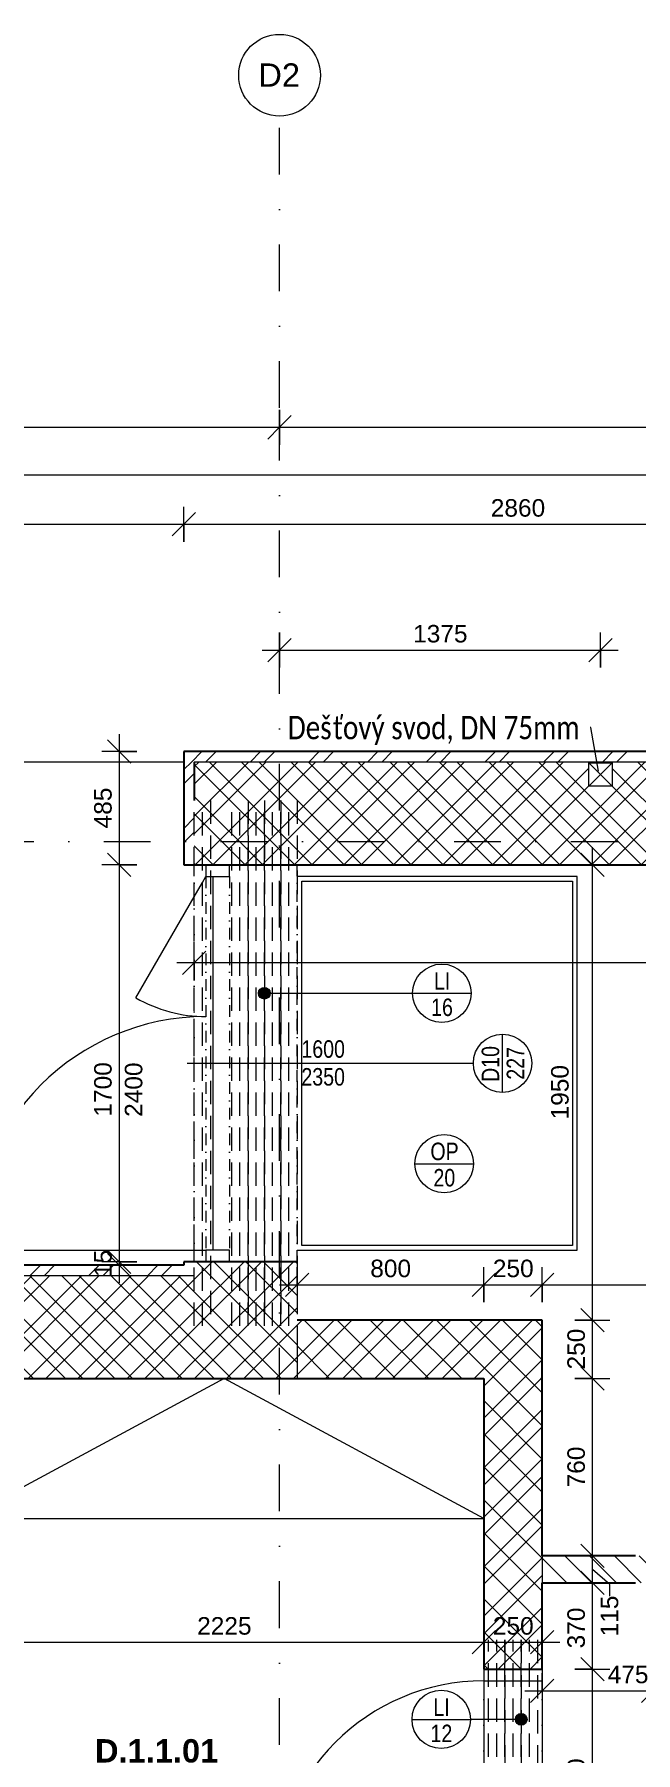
# Model space of a CAD drawing. Header units: millimetres. Extents: x -7705 to 38927, y -2985 to 72287.
# Drawn here: x -902 to 1673, y 64927 to 72287 of the extents above; entities that cross this region are included whole.
import ezdxf

# ---------------------------------------------------------------- set-up
doc = ezdxf.new("R2010")
doc.units = ezdxf.units.MM
for name, pattern in [('HA_Dash_3mm-S1mm', [150, 100, -50]), ('HA_DashDot_10mm-S3mm', [500, 200, -150, 0, -150]), ('HA_DashDot_2_2mm-S0_6mm', [110, 50, -30, 0, -30])]:
    doc.linetypes.add(name, pattern=pattern)
for name, color, linetype, lineweight in [('A-____-____-DIMS', 9, 'Continuous', 5), ('A-____-____-DIMS-50', 9, 'Continuous', 5), ('A-AREA-____-IDEN', 9, 'Continuous', 9), ('A-DOOR-____-IDEN', 9, 'Continuous', 9), ('A-DOOR-____-MCUT', 9, 'HA_DashDot_2_2mm-S0_6mm', 9), ('A-DOOR-____-OTLN', 9, 'Continuous', 9), ('A-DOOR-FRAM-MCUT', 9, 'Continuous', 9), ('A-FLOR-____-OTLN', 9, 'Continuous', 9), ('A-GENM-____-HDLN', 9, 'HA_Dash_3mm-S1mm', 9), ('A-GENM-____-IDEN', 9, 'Continuous', 9), ('A-GENM-____-OTLN', 9, 'Continuous', 9), ('A-WALL-____-MCUT', 9, 'Continuous', 25), ('A-WALL-____-PATT', 9, 'Continuous', 25), ('G-____-____-TEXT', 9, 'Continuous', 5), ('I-FURN-____-OTLN', 9, 'Continuous', 9), ('I-WALL-____-MCUT', 9, 'Continuous', 25), ('M-HVAC-DUCT-OTLN', 9, 'Continuous', 9), ('S-GRID-____-IDEN', 9, 'Continuous', 9), ('S-GRID-____-OTLN', 9, 'Continuous', 5)]:
    doc.layers.add(name, color=color, linetype=linetype, lineweight=lineweight)
doc.styles.add('Arial', font='arial.ttf', dxfattribs={"height": 100})
doc.styles.add('Arial_1', font='arial.ttf', dxfattribs={"height": 75})
doc.styles.add('Arial_2', font='arial.ttf', dxfattribs={"width": 0.8, "height": 75})
doc.styles.add('Arial_B', font='arialbd.ttf', dxfattribs={"height": 100})
doc.styles.add('Calibri_1', font='calibri.ttf', dxfattribs={"width": 0.8, "height": 100})
doc.dimstyles.new('Inner_Dimensions', dxfattribs={"dimscale": 304.8, "dimtxt": 76.519455, "dimasz": 0.328084, "dimexe": 0.246063, "dimexo": 0.0625, "dimgap": 0.032808, "dimtad": 1, "dimdec": 0, "dimzin": 0, "dimdsep": 46, "dimtxsty": 'Arial_1', "dimblk1": 'OBLIQUE', "dimblk2": 'OBLIQUE', "dimsah": 1, "dimcen": 0.09, "dimdle": 0.246063, "dimazin": 0, "dimtfac": 1, "dimtdec": 4, "dimtix": 1, "dimtmove": 0, "dimatfit": 3, "dimfxl": 0.246063, "dimfxlon": 1, "dimtvp": 1, "dimtolj": 1, "dimtzin": 0, "dimlwd": 9, "dimlwe": 9, "dimarcsym": 2})
doc.dimstyles.new('Inner_Dimensions_1', dxfattribs={"dimscale": 304.8, "dimtxt": 76.519455, "dimasz": 0.328084, "dimexe": 0.246063, "dimexo": 0.0625, "dimgap": 0.032808, "dimtad": 1, "dimdec": 0, "dimzin": 0, "dimdsep": 46, "dimtxsty": 'Arial_1', "dimblk1": 'OBLIQUE', "dimblk2": 'OBLIQUE', "dimsah": 1, "dimcen": 0.09, "dimdle": 0.246063, "dimazin": 0, "dimtfac": 1, "dimtdec": 4, "dimtix": 1, "dimtmove": 2, "dimatfit": 3, "dimfxl": 0.246063, "dimfxlon": 1, "dimtvp": 1, "dimtolj": 1, "dimtzin": 0, "dimlwd": 9, "dimlwe": 9, "dimarcsym": 2})
doc.dimstyles.new('Inner_Dimensions_2', dxfattribs={"dimscale": 304.8, "dimtxt": 76.519455, "dimasz": 0.328084, "dimexe": 0.246063, "dimexo": 0.0625, "dimgap": 0.032808, "dimtad": 1, "dimdec": 0, "dimzin": 0, "dimdsep": 46, "dimtxsty": 'Arial_1', "dimblk1": 'OBLIQUE', "dimblk2": 'OBLIQUE', "dimsah": 1, "dimcen": 0.09, "dimdle": 0.246063, "dimazin": 0, "dimtfac": 1, "dimtdec": 4, "dimtix": 1, "dimtmove": 1, "dimatfit": 3, "dimfxl": 0.246063, "dimfxlon": 1, "dimtvp": 1, "dimtolj": 1, "dimtzin": 0, "dimlwd": 9, "dimlwe": 9, "dimarcsym": 2})
pattern_1 = [(45, (0, 0), (-106.06602, 106.06602), []), (45, (75, 0), (-106.06602, 106.06602), []), (315, (0, 0), (106.06602, 106.06602), []), (315, (75, 0), (106.06602, 106.06602), [])]
pattern_2 = [(45, (0, 0), (-106.06602, 106.06602), []), (45, (75, 0), (-106.06602, 106.06602), []), (315, (0, 0), (70.71068, 70.71068), [])]
pattern_3 = [(45, (0, 0), (-125.7236, 125.7236), []), (45, (0, 190.5), (-125.7236, 125.7236), [])]

# ---------------------------------------------------------------- blocks, each defined once
blk = doc.blocks.new('HA_DR_Single_Swing_Solid - In_BJ_900x2100_Vstup-2000314-DPS_1NP-D')
at = {"layer": 'A-DOOR-____-MCUT'}
for p, q in [((-450, 125), (450, 125)), ((-450, -125), (450, -125))]:
    blk.add_line(p, q, dxfattribs=at)
at = {"layer": 'A-DOOR-____-OTLN'}
for p, q in [((-500, 125), (500, 125)), ((-500, -125), (500, -125))]:
    blk.add_line(p, q, dxfattribs=at)
at = {"layer": 'A-DOOR-____-OTLN', "lineweight": 5}
blk.add_line((450, -1025), (450, -125), dxfattribs=at)
blk.add_arc((450, -125), 900, 180, 270, dxfattribs=at)
at = {"layer": 'A-DOOR-FRAM-MCUT'}
for p, q in [((-450, -125), (-450, 125)), ((450, 125), (450, -125))]:
    blk.add_line(p, q, dxfattribs=at)
blk = doc.blocks.new('HA_DR_Double_Swing_Solid_FrameButt - In_FAS_1600x2350_1000-1915407-DPS_1NP-D')
at = {"layer": 'A-DOOR-____-MCUT'}
for p, q in [((850, 220), (-850, 220)), ((-800, -70), (800, -70)), ((850, -220), (-850, -220)), ((-800, -170), (800, -170))]:
    blk.add_line(p, q, dxfattribs=at)
at = {"layer": 'A-DOOR-____-OTLN', "lineweight": 5}
for p, q in [((-774.1, -185), (-799.9, -170)), ((-713.5, -220), (-773.9, -185)), ((-280.4, -470), (-713.3, -220)), ((800, -1170), (800, -170))]:
    blk.add_line(p, q, dxfattribs=at)
for centre, radius, start, end in [((-800, -170), 600, 330, 360), ((800, -170), 1000, 180, 270)]:
    blk.add_arc(centre, radius, start, end, dxfattribs=at)
at = {"layer": 'A-DOOR-FRAM-MCUT'}
for p, q in [((-800, -70), (-850, -70)), ((-800, -170), (-800, -70)), ((850, -70), (800, -70)), ((800, -70), (800, -170)), ((-850, -170), (-800, -170)), ((800, -170), (850, -170))]:
    blk.add_line(p, q, dxfattribs=at)
blk = doc.blocks.new('NAB_Šatní_skříň_ADNS - 600x2000xšířka-1653405-DPS_1NP-D')
at = {"layer": 'I-FURN-____-OTLN'}
for p, q in [((0, 600), (1112.5, 0)), ((2224.9, 600), (0.1, 600)), ((1112.5, 0), (2225, 600))]:
    blk.add_line(p, q, dxfattribs=at)
blk = doc.blocks.new('Cistici zona_ram - Cistici zona_ram-1709531-DPS_1NP-D')
at = {"layer": 'A-GENM-____-OTLN'}
for p, q in [((1423.2, 68679.9), (223.2, 68679.9)), ((1423.2, 67079.9), (1423.2, 68679.9)), ((243.2, 67099.9), (243.2, 68659.9)), ((243.2, 68659.9), (1403.2, 68659.9)), ((1403.2, 68659.9), (1403.2, 67099.9)), ((223.2, 67079.9), (1423.2, 67079.9)), ((1403.2, 67099.9), (243.2, 67099.9))]:
    blk.add_line(p, q, dxfattribs=at)
blk = doc.blocks.new('TB_Porotherm KP7_1250mm - TB_Porotherm KP7_1250mm-1834965-DPS_1NP-D')
at = {"layer": 'A-GENM-____-HDLN'}
for p, q in [((-625, 35), (625, 35)), ((-625, 0), (625, 0)), ((625, -35), (-625, -35))]:
    blk.add_line(p, q, dxfattribs=at)
blk = doc.blocks.new('TB_Porotherm KP7_2250mm - TB_Porotherm KP7_2250mm-1860473-DPS_1NP-D')
at = {"layer": 'A-GENM-____-HDLN'}
for p, q in [((-1125, 35), (1125, 35)), ((-1125, 0), (1125, 0)), ((1125, -35), (-1125, -35))]:
    blk.add_line(p, q, dxfattribs=at)
blk = doc.blocks.new('Grid - Radius 3_5mm-353793-DPS_1NP-D')
at = {"layer": 'S-GRID-____-IDEN'}
blk.add_circle((0, 0), 3.5, dxfattribs=at)
blk = doc.blocks.new('DIMBLOCK70-DPS_1NP-D')
at = {"layer": 'A-____-____-DIMS-50', "lineweight": 9}
for p, q in [((-216.8, 68235.1), (-216.8, 68385.1)), ((3948.2, 68235.1), (3948.2, 68385.1)), ((3948.2, 68310.1), (-291.8, 68310.1)), ((-216.8, 68310.1), (-266.8, 68260.1)), ((-216.8, 68310.1), (-166.8, 68360.1)), ((-216.8, 68310.1), (-216.8, 68235.1)), ((3948.2, 68310.1), (3898.2, 68260.1)), ((3948.2, 68310.1), (3998.2, 68360.1)), ((3948.2, 68310.1), (3948.2, 68235.1))]:
    blk.add_line(p, q, dxfattribs=at)
at = {"layer": 'A-____-____-DIMS-50', "color": 0, "lineweight": 9, "insert": (1750.3, 68417.4), "char_height": 75, "width": 276.883, "attachment_point": 1, "line_spacing_factor": 0.941778, "style": 'Arial_1'}
blk.add_mtext('4165', dxfattribs=at)
blk = doc.blocks.new('_Oblique')
at = {"color": 0, "linetype": 'ByBlock', "lineweight": -2}
blk.add_line((-0.5, -0.5), (0.5, 0.5), dxfattribs=at)
blk = doc.blocks.new('DIMBLOCK109-DPS_1NP-D')
at = {"layer": 'A-____-____-DIMS-50', "lineweight": 9}
for p, q in [((-5786.8, 70113.8), (-5786.8, 70263.8)), ((-5786.8, 70188.8), (-5736.8, 70238.8)), ((-261.8, 70113.8), (-261.8, 70263.8)), ((-261.8, 70188.8), (-211.8, 70238.8)), ((-5861.8, 70188.8), (-261.8, 70188.8)), ((-5786.8, 70188.8), (-5836.8, 70138.8)), ((-5786.8, 70188.8), (-5786.8, 70113.8)), ((-261.8, 70188.8), (-311.8, 70138.8)), ((-261.8, 70188.8), (-261.8, 70113.8))]:
    blk.add_line(p, q, dxfattribs=at)
at = {"layer": 'A-____-____-DIMS-50', "color": 0, "lineweight": 9, "insert": (-3139.7, 70296.1), "char_height": 75, "width": 276.883, "attachment_point": 1, "line_spacing_factor": 0.941778, "style": 'Arial_1'}
blk.add_mtext('5525', dxfattribs=at)
blk = doc.blocks.new('DIMBLOCK110-DPS_1NP-D')
at = {"layer": 'A-____-____-DIMS-50', "lineweight": 9}
for p, q in [((-261.8, 70113.8), (-261.8, 70263.8)), ((-261.8, 70188.8), (-211.8, 70238.8)), ((2598.2, 70113.8), (2598.2, 70263.8)), ((2598.2, 70188.8), (2648.2, 70238.8)), ((-261.8, 70188.8), (-311.8, 70138.8)), ((-261.8, 70188.8), (2598.2, 70188.8)), ((-261.8, 70188.8), (-261.8, 70113.8)), ((2598.2, 70188.8), (2548.2, 70138.8)), ((2598.2, 70188.8), (2598.2, 70113.8))]:
    blk.add_line(p, q, dxfattribs=at)
at = {"layer": 'A-____-____-DIMS-50', "color": 0, "lineweight": 9, "insert": (1052.8, 70296.1), "char_height": 75, "width": 276.883, "attachment_point": 1, "line_spacing_factor": 0.941778, "style": 'Arial_1'}
blk.add_mtext('2860', dxfattribs=at)
blk = doc.blocks.new('HA_TAG_Door_TypeMark_wDimensions - Scale50_Right with Bouble-921060-DPS_1NP-D')
at = {"layer": 'A-DOOR-____-IDEN'}
for p, q in [((0, 5), (0, -19.5)), ((-2.5, -22), (2.5, -22))]:
    blk.add_line(p, q, dxfattribs=at)
blk.add_circle((0, -22), 2.5, dxfattribs=at)
blk = doc.blocks.new('DIMBLOCK139-DPS_1NP-D')
at = {"layer": 'A-____-____-DIMS-50', "lineweight": 9}
for p, q in [((1413.1, 65284.9), (1563.1, 65284.9)), ((1488.1, 65284.9), (1413.1, 65284.9)), ((1488.1, 65284.9), (1438.1, 65334.9)), ((1488.1, 64284.9), (1488.1, 65284.9)), ((1488.1, 65284.9), (1538.1, 65234.9)), ((1488.1, 64284.9), (1438.1, 64334.9)), ((1413.1, 64284.9), (1563.1, 64284.9)), ((1488.1, 64284.9), (1413.1, 64284.9)), ((1488.1, 64284.9), (1538.1, 64234.9))]:
    blk.add_line(p, q, dxfattribs=at)
at = {"layer": 'A-____-____-DIMS-50', "color": 0, "lineweight": 9, "insert": (1380.7, 64669.5), "char_height": 75, "width": 276.883, "attachment_point": 1, "rotation": 90, "line_spacing_factor": 0.941778, "style": 'Arial_1'}
blk.add_mtext('1000', dxfattribs=at)
blk = doc.blocks.new('DIMBLOCK140-DPS_1NP-D')
at = {"layer": 'A-____-____-DIMS-50', "lineweight": 9}
for p, q in [((1413.1, 65654.9), (1563.1, 65654.9)), ((1488.1, 65654.9), (1413.1, 65654.9)), ((1488.1, 65654.9), (1438.1, 65704.9)), ((1488.1, 65284.9), (1488.1, 65654.9)), ((1488.1, 65654.9), (1538.1, 65604.9)), ((1413.1, 65284.9), (1563.1, 65284.9)), ((1488.1, 65284.9), (1413.1, 65284.9)), ((1488.1, 65284.9), (1438.1, 65334.9)), ((1488.1, 65284.9), (1538.1, 65234.9))]:
    blk.add_line(p, q, dxfattribs=at)
at = {"layer": 'A-____-____-DIMS-50', "color": 0, "lineweight": 9, "insert": (1380.7, 65373.9), "char_height": 75, "width": 207.662, "attachment_point": 1, "rotation": 90, "line_spacing_factor": 0.941778, "style": 'Arial_1'}
blk.add_mtext('370', dxfattribs=at)
blk = doc.blocks.new('DIMBLOCK141-DPS_1NP-D')
at = {"layer": 'A-____-____-DIMS-50', "lineweight": 9}
for p, q in [((1488.1, 65769.9), (1438.1, 65819.9)), ((1413.1, 65769.9), (1563.1, 65769.9)), ((1488.1, 65769.9), (1413.1, 65769.9)), ((1488.1, 65654.9), (1488.1, 65769.9)), ((1488.1, 65769.9), (1538.1, 65719.9)), ((1413.1, 65654.9), (1563.1, 65654.9)), ((1488.1, 65654.9), (1413.1, 65654.9)), ((1488.1, 65654.9), (1438.1, 65704.9)), ((1562.1, 65648.2), (1488.1, 65712.4)), ((1488.1, 65654.9), (1538.1, 65604.9)), ((1562.1, 65598.2), (1562.1, 65648.2))]:
    blk.add_line(p, q, dxfattribs=at)
at = {"layer": 'A-____-____-DIMS-50', "color": 0, "lineweight": 9, "insert": (1523.6, 65425.2), "char_height": 75, "width": 207.662, "attachment_point": 1, "rotation": 90, "line_spacing_factor": 0.941778, "style": 'Arial_1'}
blk.add_mtext('115', dxfattribs=at)
blk = doc.blocks.new('DIMBLOCK142-DPS_1NP-D')
at = {"layer": 'A-____-____-DIMS-50', "lineweight": 9}
for p, q in [((1413.1, 66529.9), (1563.1, 66529.9)), ((1488.1, 66529.9), (1413.1, 66529.9)), ((1488.1, 66529.9), (1438.1, 66579.9)), ((1488.1, 65769.9), (1488.1, 66529.9)), ((1488.1, 66529.9), (1538.1, 66479.9)), ((1488.1, 65769.9), (1438.1, 65819.9)), ((1413.1, 65769.9), (1563.1, 65769.9)), ((1488.1, 65769.9), (1413.1, 65769.9)), ((1488.1, 65769.9), (1538.1, 65719.9))]:
    blk.add_line(p, q, dxfattribs=at)
at = {"layer": 'A-____-____-DIMS-50', "color": 0, "lineweight": 9, "insert": (1380.7, 66063.4), "char_height": 75, "width": 207.662, "attachment_point": 1, "rotation": 90, "line_spacing_factor": 0.941778, "style": 'Arial_1'}
blk.add_mtext('760', dxfattribs=at)
blk = doc.blocks.new('DIMBLOCK143-DPS_1NP-D')
at = {"layer": 'A-____-____-DIMS-50', "lineweight": 9}
for p, q in [((1488.1, 66779.9), (1438.1, 66829.9)), ((1413.1, 66779.9), (1563.1, 66779.9)), ((1488.1, 66779.9), (1413.1, 66779.9)), ((1488.1, 66529.9), (1488.1, 66779.9)), ((1488.1, 66779.9), (1538.1, 66729.9)), ((1413.1, 66529.9), (1563.1, 66529.9)), ((1488.1, 66529.9), (1413.1, 66529.9)), ((1488.1, 66529.9), (1438.1, 66579.9)), ((1488.1, 66529.9), (1538.1, 66479.9))]:
    blk.add_line(p, q, dxfattribs=at)
at = {"layer": 'A-____-____-DIMS-50', "color": 0, "lineweight": 9, "insert": (1380.7, 66568.4), "char_height": 75, "width": 207.662, "attachment_point": 1, "rotation": 90, "line_spacing_factor": 0.941778, "style": 'Arial_1'}
blk.add_mtext('250', dxfattribs=at)
blk = doc.blocks.new('DIMBLOCK144-DPS_1NP-D')
at = {"layer": 'A-____-____-DIMS-50', "lineweight": 9}
for p, q in [((1488.1, 68729.9), (1438.1, 68779.9)), ((1488.1, 66779.9), (1488.1, 68804.9)), ((1413.1, 68729.9), (1563.1, 68729.9)), ((1488.1, 68729.9), (1413.1, 68729.9)), ((1488.1, 68729.9), (1538.1, 68679.9)), ((1488.1, 66779.9), (1438.1, 66829.9)), ((1413.1, 66779.9), (1563.1, 66779.9)), ((1488.1, 66779.9), (1413.1, 66779.9)), ((1488.1, 66779.9), (1538.1, 66729.9))]:
    blk.add_line(p, q, dxfattribs=at)
at = {"layer": 'A-____-____-DIMS-50', "color": 0, "lineweight": 9, "insert": (1311.2, 67639.5), "char_height": 75, "width": 276.883, "attachment_point": 1, "rotation": 90, "line_spacing_factor": 0.941778, "style": 'Arial_1'}
blk.add_mtext('1950', dxfattribs=at)
blk = doc.blocks.new('DIMBLOCK145-DPS_1NP-D')
at = {"layer": 'A-____-____-DIMS-50', "lineweight": 9}
for p, q in [((223.2, 67006.6), (223.2, 66856.6)), ((223.2, 66931.6), (223.2, 67006.6)), ((223.2, 66931.6), (273.2, 66981.6)), ((1023.2, 66856.6), (1023.2, 67006.6)), ((1023.2, 66931.6), (1073.2, 66981.6)), ((148.2, 66931.6), (1023.2, 66931.6)), ((223.2, 66931.6), (173.2, 66881.6)), ((1023.2, 66931.6), (973.2, 66881.6)), ((1023.2, 66931.6), (1023.2, 66856.6))]:
    blk.add_line(p, q, dxfattribs=at)
at = {"layer": 'A-____-____-DIMS-50', "color": 0, "lineweight": 9, "insert": (536.7, 67038.9), "char_height": 75, "width": 207.662, "attachment_point": 1, "line_spacing_factor": 0.941778, "style": 'Arial_1'}
blk.add_mtext('800', dxfattribs=at)
blk = doc.blocks.new('DIMBLOCK146-DPS_1NP-D')
at = {"layer": 'A-____-____-DIMS-50', "lineweight": 9}
for p, q in [((1023.2, 66856.6), (1023.2, 67006.6)), ((1023.2, 66931.6), (1073.2, 66981.6)), ((1273.2, 66856.6), (1273.2, 67006.6)), ((1273.2, 66931.6), (1323.2, 66981.6)), ((1023.2, 66931.6), (973.2, 66881.6)), ((1023.2, 66931.6), (1273.2, 66931.6)), ((1023.2, 66931.6), (1023.2, 66856.6)), ((1273.2, 66931.6), (1223.2, 66881.6)), ((1273.2, 66931.6), (1273.2, 66856.6))]:
    blk.add_line(p, q, dxfattribs=at)
at = {"layer": 'A-____-____-DIMS-50', "color": 0, "lineweight": 9, "insert": (1061.7, 67038.9), "char_height": 75, "width": 207.662, "attachment_point": 1, "line_spacing_factor": 0.941778, "style": 'Arial_1'}
blk.add_mtext('250', dxfattribs=at)
blk = doc.blocks.new('DIMBLOCK147-DPS_1NP-D')
at = {"layer": 'A-____-____-DIMS-50', "lineweight": 9}
for p, q in [((1273.2, 66856.6), (1273.2, 67006.6)), ((1273.2, 66931.6), (1323.2, 66981.6)), ((3948.2, 67006.6), (3948.2, 66856.6)), ((3948.2, 66931.6), (3948.2, 67006.6)), ((3948.2, 66931.6), (3998.2, 66981.6)), ((1273.2, 66931.6), (1223.2, 66881.6)), ((1273.2, 66931.6), (4023.2, 66931.6)), ((1273.2, 66931.6), (1273.2, 66856.6)), ((3948.2, 66931.6), (3898.2, 66881.6))]:
    blk.add_line(p, q, dxfattribs=at)
at = {"layer": 'A-____-____-DIMS-50', "color": 0, "lineweight": 9, "insert": (2495.3, 67038.9), "char_height": 75, "width": 276.883, "attachment_point": 1, "line_spacing_factor": 0.941778, "style": 'Arial_1'}
blk.add_mtext('2675', dxfattribs=at)
blk = doc.blocks.new('DIMBLOCK217-DPS_1NP-D')
at = {"layer": 'A-____-____-DIMS-50', "lineweight": 9}
for p, q in [((-538.5, 69214.9), (-588.5, 69264.9)), ((-538.5, 69289.9), (-538.5, 68729.9)), ((-463.5, 69214.9), (-613.5, 69214.9)), ((-538.5, 69214.9), (-488.5, 69164.9)), ((-538.5, 69214.9), (-463.5, 69214.9)), ((-538.5, 68729.9), (-588.5, 68779.9)), ((-463.5, 68729.9), (-613.5, 68729.9)), ((-538.5, 68729.9), (-488.5, 68679.9)), ((-538.5, 68729.9), (-463.5, 68729.9))]:
    blk.add_line(p, q, dxfattribs=at)
at = {"layer": 'A-____-____-DIMS-50', "color": 0, "lineweight": 9, "insert": (-645.8, 68885.9), "char_height": 75, "width": 207.662, "attachment_point": 1, "rotation": 90, "line_spacing_factor": 0.941778, "style": 'Arial_1'}
blk.add_mtext('485', dxfattribs=at)
blk = doc.blocks.new('DIMBLOCK218-DPS_1NP-D')
at = {"layer": 'A-____-____-DIMS-50', "lineweight": 9}
for p, q in [((-538.5, 68729.9), (-588.5, 68779.9)), ((-463.5, 68729.9), (-613.5, 68729.9)), ((-538.5, 68729.9), (-538.5, 67029.9)), ((-538.5, 68729.9), (-488.5, 68679.9)), ((-538.5, 68729.9), (-463.5, 68729.9)), ((-538.5, 67029.9), (-588.5, 67079.9)), ((-463.5, 67029.9), (-613.5, 67029.9)), ((-538.5, 67029.9), (-488.5, 66979.9)), ((-538.5, 67029.9), (-463.5, 67029.9))]:
    blk.add_line(p, q, dxfattribs=at)
at = {"layer": 'A-____-____-DIMS-50', "color": 0, "lineweight": 9, "insert": (-645.8, 67651.5), "char_height": 75, "width": 276.883, "attachment_point": 1, "rotation": 90, "line_spacing_factor": 0.941778, "style": 'Arial_1'}
blk.add_mtext('1700', dxfattribs=at)
blk = doc.blocks.new('DIMBLOCK219-DPS_1NP-D')
at = {"layer": 'A-____-____-DIMS-50', "lineweight": 9}
for p, q in [((-538.5, 67029.9), (-588.5, 67079.9)), ((-538.5, 67014.9), (-588.5, 67064.9)), ((-463.5, 67029.9), (-613.5, 67029.9)), ((-463.5, 67014.9), (-613.5, 67014.9)), ((-538.5, 67029.9), (-538.5, 66939.9)), ((-538.5, 67029.9), (-488.5, 66979.9)), ((-538.5, 67029.9), (-463.5, 67029.9)), ((-538.5, 67014.9), (-488.5, 66964.9)), ((-538.5, 67014.9), (-463.5, 67014.9))]:
    blk.add_line(p, q, dxfattribs=at)
at = {"layer": 'A-____-____-DIMS-50', "color": 0, "lineweight": 9, "insert": (-645.8, 66964.7), "char_height": 75, "width": 138.441, "attachment_point": 1, "rotation": 90, "line_spacing_factor": 0.941778, "style": 'Arial_1'}
blk.add_mtext('15', dxfattribs=at)
blk = doc.blocks.new('DIMBLOCK220-DPS_1NP-D')
at = {"layer": 'A-____-____-DIMS-50', "lineweight": 9}
for p, q in [((-5786.8, 70325.1), (-5786.8, 70475.1)), ((-5786.8, 70400.1), (-5736.8, 70450.1)), ((22283.2, 70325.1), (22283.2, 70475.1)), ((22283.2, 70400.1), (22333.2, 70450.1)), ((-5861.8, 70400.1), (22358.2, 70400.1)), ((-5786.8, 70400.1), (-5836.8, 70350.1)), ((-5786.8, 70400.1), (-5786.8, 70325.1)), ((22283.2, 70400.1), (22233.2, 70350.1)), ((22283.2, 70400.1), (22283.2, 70325.1))]:
    blk.add_line(p, q, dxfattribs=at)
at = {"layer": 'A-____-____-DIMS-50', "color": 0, "lineweight": 9, "insert": (8341.5, 70507.5), "char_height": 75, "width": 346.103, "attachment_point": 1, "line_spacing_factor": 0.941778, "style": 'Arial_1'}
blk.add_mtext('28070', dxfattribs=at)
blk = doc.blocks.new('HA_TAG_GM_Products - Generic-588599-DPS_1NP-D')
at = {"layer": 'A-GENM-____-IDEN'}
blk.add_line((-2.5, 0), (2.5, 0), dxfattribs=at)
blk.add_circle((0, 0), 2.5, dxfattribs=at)
blk = doc.blocks.new('DIMBLOCK233-DPS_1NP-D')
at = {"layer": 'A-____-____-DIMS-50', "lineweight": 9}
for p, q in [((-5401.8, 70678.7), (-5401.8, 70528.7)), ((-5401.8, 70603.7), (-5401.8, 70678.7)), ((-5401.8, 70603.7), (-5351.8, 70653.7)), ((148.2, 70678.7), (148.2, 70528.7)), ((148.2, 70603.7), (148.2, 70678.7)), ((148.2, 70603.7), (198.2, 70653.7)), ((-5476.8, 70603.7), (148.2, 70603.7)), ((-5401.8, 70603.7), (-5451.8, 70553.7)), ((148.2, 70603.7), (98.2, 70553.7))]:
    blk.add_line(p, q, dxfattribs=at)
at = {"layer": 'A-____-____-DIMS-50', "color": 0, "lineweight": 9, "insert": (-2742.2, 70711.1), "char_height": 75, "width": 276.883, "attachment_point": 1, "line_spacing_factor": 0.941778, "style": 'Arial_1'}
blk.add_mtext('5550', dxfattribs=at)
blk = doc.blocks.new('DIMBLOCK234-DPS_1NP-D')
at = {"layer": 'A-____-____-DIMS-50', "lineweight": 9}
for p, q in [((148.2, 70678.7), (148.2, 70528.7)), ((148.2, 70603.7), (148.2, 70678.7)), ((148.2, 70603.7), (198.2, 70653.7)), ((8248.2, 70678.7), (8248.2, 70528.7)), ((8248.2, 70603.7), (8248.2, 70678.7)), ((8248.2, 70603.7), (8298.2, 70653.7)), ((148.2, 70603.7), (98.2, 70553.7)), ((148.2, 70603.7), (8248.2, 70603.7)), ((8248.2, 70603.7), (8198.2, 70553.7))]:
    blk.add_line(p, q, dxfattribs=at)
at = {"layer": 'A-____-____-DIMS-50', "color": 0, "lineweight": 9, "insert": (4082.8, 70711.1), "char_height": 75, "width": 276.883, "attachment_point": 1, "line_spacing_factor": 0.941778, "style": 'Arial_1'}
blk.add_mtext('8100', dxfattribs=at)
blk = doc.blocks.new('DIMBLOCK237-DPS_1NP-D')
at = {"layer": 'A-____-____-DIMS-50', "lineweight": 9}
for p, q in [((148.2, 69724.9), (148.2, 69574.9)), ((148.2, 69649.9), (148.2, 69724.9)), ((148.2, 69649.9), (198.2, 69699.9)), ((1523.2, 69574.9), (1523.2, 69724.9)), ((1523.2, 69649.9), (1573.2, 69699.9)), ((73.2, 69649.9), (1598.2, 69649.9)), ((148.2, 69649.9), (98.2, 69599.9)), ((1523.2, 69649.9), (1473.2, 69599.9)), ((1523.2, 69649.9), (1523.2, 69574.9))]:
    blk.add_line(p, q, dxfattribs=at)
at = {"layer": 'A-____-____-DIMS-50', "color": 0, "lineweight": 9, "insert": (720.3, 69757.3), "char_height": 75, "width": 276.883, "attachment_point": 1, "line_spacing_factor": 0.941778, "style": 'Arial_1'}
blk.add_mtext('1375', dxfattribs=at)
blk = doc.blocks.new('DIMBLOCK313-DPS_1NP-D')
at = {"layer": 'A-____-____-DIMS-50', "lineweight": 9}
for p, q in [((-1201.8, 65475.4), (-1201.8, 65325.4)), ((-1201.8, 65400.4), (-1201.8, 65475.4)), ((-1201.8, 65400.4), (-1151.8, 65450.4)), ((1023.2, 65475.4), (1023.2, 65325.4)), ((1023.2, 65400.4), (1023.2, 65475.4)), ((1023.2, 65400.4), (1073.2, 65450.4)), ((-1201.8, 65400.4), (-1251.8, 65350.4)), ((-1201.8, 65400.4), (1023.2, 65400.4)), ((1023.2, 65400.4), (973.2, 65350.4))]:
    blk.add_line(p, q, dxfattribs=at)
at = {"layer": 'A-____-____-DIMS-50', "color": 0, "lineweight": 9, "insert": (-204.7, 65507.8), "char_height": 75, "width": 276.883, "attachment_point": 1, "line_spacing_factor": 0.941778, "style": 'Arial_1'}
blk.add_mtext('2225', dxfattribs=at)
blk = doc.blocks.new('DIMBLOCK314-DPS_1NP-D')
at = {"layer": 'A-____-____-DIMS-50', "lineweight": 9}
for p, q in [((1023.2, 65475.4), (1023.2, 65325.4)), ((1023.2, 65400.4), (1023.2, 65475.4)), ((1023.2, 65400.4), (1073.2, 65450.4)), ((1273.2, 65475.4), (1273.2, 65325.4)), ((1273.2, 65400.4), (1273.2, 65475.4)), ((1273.2, 65400.4), (1323.2, 65450.4)), ((1023.2, 65400.4), (973.2, 65350.4)), ((1023.2, 65400.4), (1348.2, 65400.4)), ((1273.2, 65400.4), (1223.2, 65350.4))]:
    blk.add_line(p, q, dxfattribs=at)
at = {"layer": 'A-____-____-DIMS-50', "color": 0, "lineweight": 9, "insert": (1061.7, 65507.8), "char_height": 75, "width": 207.662, "attachment_point": 1, "line_spacing_factor": 0.941778, "style": 'Arial_1'}
blk.add_mtext('250', dxfattribs=at)
blk = doc.blocks.new('DIMBLOCK315-DPS_1NP-D')
at = {"layer": 'A-____-____-DIMS-50', "lineweight": 9}
for p, q in [((1273.2, 65267.4), (1273.2, 65117.4)), ((1273.2, 65192.4), (1273.2, 65267.4)), ((1273.2, 65192.4), (1323.2, 65242.4)), ((1748.2, 65267.4), (1748.2, 65117.4)), ((1748.2, 65192.4), (1748.2, 65267.4)), ((1748.2, 65192.4), (1798.2, 65242.4)), ((1198.2, 65192.4), (1748.2, 65192.4)), ((1273.2, 65192.4), (1223.2, 65142.4)), ((1748.2, 65192.4), (1698.2, 65142.4))]:
    blk.add_line(p, q, dxfattribs=at)
at = {"layer": 'A-____-____-DIMS-50', "color": 0, "lineweight": 9, "insert": (1553.4, 65299.7), "char_height": 75, "width": 207.662, "attachment_point": 1, "line_spacing_factor": 0.941778, "style": 'Arial_1'}
blk.add_mtext('475', dxfattribs=at)

msp = doc.modelspace()

# ---------------------------------------------------------------- hatches: boundary and pattern name
at = {"layer": 'A-GENM-____-IDEN'}
h = msp.add_hatch(color=256, dxfattribs=at)
edge = h.paths.add_edge_path()
edge.add_arc((83.2, 68179.9), 25, 0, 360)
h = msp.add_hatch(color=256, dxfattribs=at)
edge = h.paths.add_edge_path()
edge.add_arc((1183.2, 65069.9), 25, 0, 360)
at = {"layer": 'A-WALL-____-PATT', "lineweight": 5}
h = msp.add_hatch(dxfattribs=at)
h.set_pattern_fill('FP_4', color=256, style=0, pattern_type=2)
h.set_pattern_definition(pattern_3)
h.paths.add_polyline_path([(-261.8, 69169.9), (2598.2, 69169.9), (2598.2, 69214.9), (-261.8, 69214.9)])
h.paths.add_polyline_path([(3923.2, 69169.9), (6848.2, 69169.9), (6848.2, 69214.9), (3598.2, 69214.9), (3598.2, 69169.9)])
h.paths.add_polyline_path([(7848.2, 69169.9), (12923.2, 69169.9), (12923.2, 69214.9), (7848.2, 69214.9)])
h.paths.add_polyline_path([(13923.2, 69169.9), (15298.2, 69169.9), (15298.2, 69214.9), (13923.2, 69214.9)])
h.paths.add_polyline_path([(16298.2, 69169.9), (17798.2, 69169.9), (17798.2, 69214.9), (16298.2, 69214.9)])
h.paths.add_polyline_path([(18798.2, 69169.9), (22283.2, 69169.9), (22283.2, 69214.9), (18798.2, 69214.9)])
h = msp.add_hatch(dxfattribs=at)
h.set_pattern_fill('FP_4', color=256, style=0, pattern_type=2)
h.set_pattern_definition(pattern_3)
h.paths.add_polyline_path([(-216.8, 67014.9), (-216.8, 67029.9), (-261.8, 67029.9), (-261.8, 67014.9)])
h.paths.add_polyline_path([(-216.8, 68729.9), (-216.8, 69169.9), (-261.8, 69169.9), (-261.8, 68729.9)])
h = msp.add_hatch(dxfattribs=at)
h.set_pattern_fill('FP_1', color=256, style=0, pattern_type=2)
h.set_pattern_definition(pattern_1)
h.paths.add_polyline_path([(-216.8, 68729.9), (2598.2, 68729.9), (2598.2, 69169.9), (-216.8, 69169.9)])
h.paths.add_polyline_path([(3598.2, 68729.9), (3923.2, 68729.9), (3923.2, 69169.9), (3598.2, 69169.9)])
h.paths.add_polyline_path([(1473.2, 69067.1), (1473.2, 69167.1), (1573.2, 69167.1), (1573.2, 69067.1)])
h = msp.add_hatch(dxfattribs=at)
h.set_pattern_fill('FP_4', color=256, style=0, pattern_type=2)
h.set_pattern_definition(pattern_3)
h.paths.add_polyline_path([(-5051.8, 66969.9), (-216.8, 66969.9), (-216.8, 67014.9), (-5741.8, 67014.9), (-5741.8, 66969.9), (-5301.8, 66969.9)])
h = msp.add_hatch(dxfattribs=at)
h.set_pattern_fill('FP_1', color=256, style=0, pattern_type=2)
h.set_pattern_definition(pattern_1)
h.paths.add_polyline_path([(223.2, 66529.9), (223.2, 67029.9), (-216.8, 67029.9), (-216.8, 66529.9)])
h = msp.add_hatch(dxfattribs=at)
h.set_pattern_fill('FP_1', color=256, style=0, pattern_type=2)
h.set_pattern_definition(pattern_1)
h.paths.add_polyline_path([(-2964.2, 66529.9), (-216.8, 66529.9), (-216.8, 66969.9), (-4951.8, 66969.9), (-4951.8, 66869.9), (-5051.8, 66869.9), (-5051.8, 66969.9), (-5301.8, 66969.9), (-5301.8, 66529.9)])
h = msp.add_hatch(dxfattribs=at)
h.set_pattern_fill('FP_2', color=256, style=0, pattern_type=2)
h.set_pattern_definition(pattern_2)
h.paths.add_polyline_path([(1023.2, 66529.9), (1273.2, 66529.9), (1273.2, 66779.9), (223.2, 66779.9), (223.2, 66529.9), (828.3, 66529.9)])
h = msp.add_hatch(dxfattribs=at)
h.set_pattern_fill('FP_2', color=256, style=0, pattern_type=2)
h.set_pattern_definition(pattern_2)
h.paths.add_polyline_path([(1023.2, 64154.9), (1273.2, 64154.9), (1273.2, 64284.9), (1023.2, 64284.9)])
h.paths.add_polyline_path([(1273.2, 65284.9), (1273.2, 66529.9), (1023.2, 66529.9), (1023.2, 65284.9)])
h = msp.add_hatch(dxfattribs=at)
h.set_pattern_fill('FP_3', color=256, style=0, pattern_type=2)
h.set_pattern_definition([(135, (0, 0), (-53.03301, -53.03301), [])])
h.paths.add_polyline_path([(1273.2, 65654.9), (1748.2, 65654.9), (1748.2, 65769.9), (1273.2, 65769.9)])
h.paths.add_polyline_path([(3348.2, 65654.9), (3948.2, 65654.9), (3948.2, 65769.9), (3348.2, 65769.9)])

# ---------------------------------------------------------------- linework, layer by layer
at = {"layer": 'A-FLOR-____-OTLN'}
for p, q in [((-261.8, 69169.9), (-5741.8, 69169.9)), ((-136.8, 68679.9), (-136.8, 67079.9))]:
    msp.add_line(p, q, dxfattribs=at)
at = {"layer": 'A-GENM-____-IDEN'}
for p, q in [((83.2, 68179.9), (718.2, 68179.9)), ((1183.2, 65069.9), (965.6, 65069.9))]:
    msp.add_line(p, q, dxfattribs=at)
for centre in [(83.2, 68179.9), (1183.2, 65069.9)]:
    msp.add_circle(centre, 25, dxfattribs=at)
at = {"layer": 'A-WALL-____-MCUT'}
for p, q in [((2598.2, 69214.9), (-261.8, 69214.9)), ((-261.8, 69214.9), (-261.8, 68729.9)), ((-216.8, 69169.9), (-216.8, 69005)), ((-261.8, 68729.9), (2598.2, 68729.9)), ((-261.8, 67014.9), (-5786.8, 67014.9)), ((223.2, 67029.9), (-261.8, 67029.9)), ((-261.8, 67029.9), (-261.8, 67014.9)), ((-1201.8, 66529.9), (-89.4, 66529.9)), ((-89.2, 66529.9), (223.2, 66529.9))]:
    msp.add_line(p, q, dxfattribs=at)
at = {"layer": 'A-WALL-____-MCUT', "lineweight": 9}
for p, q in [((2598.2, 69169.9), (-216.8, 69169.9)), ((-216.8, 66969.9), (-4951.8, 66969.9)), ((223.2, 66754.9), (223.2, 66529.9)), ((1273.2, 65769.9), (1273.2, 65654.9))]:
    msp.add_line(p, q, dxfattribs=at)
at = {"layer": 'G-____-____-TEXT', "color": 250, "lineweight": 9}
for p, q in [((1481.4, 69317.7), (1478.6, 69317.7)), ((1513.8, 69131.5), (1481.4, 69317.7))]:
    msp.add_line(p, q, dxfattribs=at)
at = {"layer": 'I-WALL-____-MCUT'}
for p, q in [((1273.2, 66779.9), (223.2, 66779.9)), ((1273.2, 65769.9), (1273.2, 66779.9)), ((223.2, 66529.9), (1023.2, 66529.9)), ((1023.2, 66529.9), (1023.2, 65284.9)), ((1673.2, 65769.9), (1273.2, 65769.9)), ((1273.2, 65285), (1273.2, 65654.9)), ((1273.2, 65654.9), (1673.2, 65654.9)), ((1023.2, 65284.9), (1273.2, 65284.9))]:
    msp.add_line(p, q, dxfattribs=at)
at = {"layer": 'M-HVAC-DUCT-OTLN', "lineweight": 5}
for p, q in [((1473.2, 69167.1), (1573.2, 69067.1)), ((1473.2, 69067.1), (1573.2, 69167.1)), ((1473.2, 69167.1), (1573.2, 69167.1)), ((1473.2, 69067.1), (1473.2, 69167.1)), ((1573.2, 69167.1), (1573.2, 69067.1)), ((1573.2, 69067.1), (1473.2, 69067.1))]:
    msp.add_line(p, q, dxfattribs=at)
at = {"layer": 'S-GRID-____-OTLN', "linetype": 'HA_DashDot_10mm-S3mm', "lineweight": 9}
for p, q in [((148.2, 70686.8), (148.2, 71936.8)), ((148.2, 54959.1), (148.2, 70686.8)), ((-6105.2, 68829.9), (22085.9, 68829.9))]:
    msp.add_line(p, q, dxfattribs=at)

# ---------------------------------------------------------------- block references
at = {"layer": 'A-DOOR-____-IDEN', "xscale": 49.99999999999998, "yscale": 49.99999999999998, "zscale": 49.99999999999998, "rotation": 89.99999999999991}
msp.add_blockref('HA_TAG_Door_TypeMark_wDimensions - Scale50_Right with Bouble-921060-DPS_1NP-D', (3.2, 67879.9), dxfattribs=at)
at = {"layer": 'A-DOOR-____-OTLN'}
for name, p, rotation in [('HA_DR_Double_Swing_Solid_FrameButt - In_FAS_1600x2350_1000-1915407-DPS_1NP-D', (3.2, 67879.9), 270), ('HA_DR_Single_Swing_Solid - In_BJ_900x2100_Vstup-2000314-DPS_1NP-D', (1148.2, 64784.9), 270.0000000000007)]:
    msp.add_blockref(name, p, dxfattribs=dict(at, rotation=rotation))
at = {"layer": 'A-GENM-____-IDEN', "xscale": 49.99999999999998, "yscale": 49.99999999999998, "zscale": 49.99999999999998}
for p in [(843.2, 68179.9), (853.2, 67449.9), (840.6, 65069.9)]:
    msp.add_blockref('HA_TAG_GM_Products - Generic-588599-DPS_1NP-D', p, dxfattribs=at)
at = {"layer": 'A-GENM-____-OTLN'}
for name, p, rotation in [('TB_Porotherm KP7_2250mm - TB_Porotherm KP7_2250mm-1860473-DPS_1NP-D', (-181.8, 67879.9), 90.00000000000097), ('TB_Porotherm KP7_2250mm - TB_Porotherm KP7_2250mm-1860473-DPS_1NP-D', (-21.8, 67879.9), 90.00000000000097), ('TB_Porotherm KP7_2250mm - TB_Porotherm KP7_2250mm-1860473-DPS_1NP-D', (48.2, 67879.9), 90.00000000000097), ('TB_Porotherm KP7_2250mm - TB_Porotherm KP7_2250mm-1860473-DPS_1NP-D', (118.2, 67879.9), 90.00000000000097), ('TB_Porotherm KP7_2250mm - TB_Porotherm KP7_2250mm-1860473-DPS_1NP-D', (188.2, 67879.9), 90.00000000000097), ('TB_Porotherm KP7_1250mm - TB_Porotherm KP7_1250mm-1834965-DPS_1NP-D', (1078.2, 64784.9), 90.00000000000017), ('TB_Porotherm KP7_1250mm - TB_Porotherm KP7_1250mm-1834965-DPS_1NP-D', (1148.2, 64784.9), 90.00000000000017), ('TB_Porotherm KP7_1250mm - TB_Porotherm KP7_1250mm-1834965-DPS_1NP-D', (1218.2, 64784.9), 90.00000000000017)]:
    msp.add_blockref(name, p, dxfattribs=dict(at, rotation=rotation))
msp.add_blockref('Cistici zona_ram - Cistici zona_ram-1709531-DPS_1NP-D', (0, 0), dxfattribs=at)
at = {"layer": 'I-FURN-____-OTLN', "rotation": 180}
msp.add_blockref('NAB_Šatní_skříň_ADNS - 600x2000xšířka-1653405-DPS_1NP-D', (1023.2, 66529.9), dxfattribs=at)
at = {"layer": 'S-GRID-____-IDEN', "xscale": 49.99999999999998, "yscale": 49.99999999999998, "zscale": 49.99999999999998}
msp.add_blockref('Grid - Radius 3_5mm-353793-DPS_1NP-D', (148.2, 72111.8), dxfattribs=at)

# ---------------------------------------------------------------- texts
at = {"layer": 'A-AREA-____-IDEN', "lineweight": 5, "insert": (-642.2, 64985.1), "char_height": 100, "width": 653.375, "attachment_point": 1, "style": 'Arial_B'}
msp.add_mtext('D.1.1.01', dxfattribs=at)
at = {"layer": 'A-DOOR-____-IDEN', "lineweight": 5, "char_height": 75, "width": 230.886, "attachment_point": 1, "style": 'Arial_2'}
for s, insert in [('1600', (241.8, 67978.5)), ('2350', (241.8, 67859.4))]:
    msp.add_mtext(s, dxfattribs=dict(at, insert=insert))
at = {"layer": 'A-DOOR-____-IDEN', "lineweight": 5, "char_height": 75, "attachment_point": 1, "rotation": 90}
for s, insert, width, style in [('D10', (1013.8, 67800.1), 189.198, 'Arial_2'), ('227', (1120.9, 67809.7), 173.164, 'Arial_2'), ('2400', (-514.4, 67650.3), 288.607, 'Arial_1')]:
    msp.add_mtext(s, dxfattribs=dict(at, insert=insert, width=width, style=style))
at = {"layer": 'A-GENM-____-IDEN', "lineweight": 5, "char_height": 75, "attachment_point": 1, "style": 'Arial_2'}
for s, insert, width in [('LI', (809.4, 68270), 86.582), ('16', (797.4, 68157.3), 115.443), ('OP', (794.2, 67540), 147.51), ('20', (807.4, 67427.3), 115.443), ('LI', (806.8, 65160), 86.582), ('12', (794.8, 65047.3), 115.443)]:
    msp.add_mtext(s, dxfattribs=dict(at, insert=insert, width=width))
at = {"layer": 'G-____-____-TEXT', "color": 7, "lineweight": 9, "char_height": 100, "attachment_point": 1, "style": 'Calibri_1'}
for s, insert, width in [('Deš', (183.6, 69367.7), 234.093), ('ťový svod, DN 75mm', (376.8, 69367.7), 1305.147)]:
    msp.add_mtext(s, dxfattribs=dict(at, insert=insert, width=width))
at = {"layer": 'S-GRID-____-IDEN', "lineweight": 5, "insert": (57.3, 72162.5), "char_height": 100, "width": 220.464, "attachment_point": 1, "style": 'Arial'}
msp.add_mtext('D2', dxfattribs=at)

# ---------------------------------------------------------------- dimensions: what is measured, and where the dimension line sits
at = {"layer": 'A-____-____-DIMS', "lineweight": 9}
for base, p1, p2, override, picture, middle in [((148.2, 70603.7), (-5401.8, 70678.7), (148.2, 70678.7), {"dimpost": '<>', "dimfxl": 5550}, 'DIMBLOCK233-DPS_1NP-D', (-2626.8, 70652)), ((8248.2, 70603.7), (148.2, 70678.7), (8248.2, 70678.7), {"dimpost": '<>', "dimfxl": 8100}, 'DIMBLOCK234-DPS_1NP-D', (4198.2, 70652)), ((2598.2, 70188.8), (-261.8, 70113.8), (2598.2, 70113.8), {"dimpost": '<>', "dimfxl": 2860}, 'DIMBLOCK110-DPS_1NP-D', (1168.2, 70237.1)), ((1523.2, 69649.9), (148.2, 69724.9), (1523.2, 69574.9), {"dimpost": '<>', "dimfxl": 1383.157619}, 'DIMBLOCK237-DPS_1NP-D', (835.7, 69698.2)), ((1023.2, 66931.6), (223.2, 67006.6), (1023.2, 66856.6), {"dimpost": '<>', "dimfxl": 813.94103}, 'DIMBLOCK145-DPS_1NP-D', (623.2, 66979.9)), ((1273.2, 66931.6), (1023.2, 66856.6), (1273.2, 66856.6), {"dimpost": '<>', "dimfxl": 250}, 'DIMBLOCK146-DPS_1NP-D', (1148.2, 66979.9)), ((3948.2, 66931.6), (1273.2, 66856.6), (3948.2, 67006.6), {"dimpost": '<>', "dimfxl": 2679.202307}, 'DIMBLOCK147-DPS_1NP-D', (2610.7, 66979.9)), ((1023.2, 65400.4), (-1201.8, 65475.4), (1023.2, 65475.4), {"dimpost": '<>', "dimfxl": 2225}, 'DIMBLOCK313-DPS_1NP-D', (-89.3, 65448.7)), ((1273.2, 65400.4), (1023.2, 65475.4), (1273.2, 65475.4), {"dimpost": '<>', "dimfxl": 250}, 'DIMBLOCK314-DPS_1NP-D', (1148.2, 65448.7))]:
    dim = msp.add_linear_dim(base=base, p1=p1, p2=p2, dimstyle='Inner_Dimensions', override=override, dxfattribs=at)
    dim.commit()
    dim.dimension.update_dxf_attribs({"geometry": picture, "text_midpoint": middle})
for base, p1, p2, override, picture, middle in [((22283.2, 70400.1), (-5786.8, 70325.1), (22283.2, 70325.1), {"dimpost": '<>', "dimfxl": 28070}, 'DIMBLOCK220-DPS_1NP-D', (8514.5, 70457.5)), ((1748.2, 65192.4), (1273.2, 65267.4), (1748.2, 65267.4), {"dimpost": '<>', "dimfxl": 475}, 'DIMBLOCK315-DPS_1NP-D', (1657.2, 65249.7))]:
    dim = msp.add_linear_dim(base=base, p1=p1, p2=p2, dimstyle='Inner_Dimensions_1', override=override, dxfattribs=at)
    dim.commit()
    dim.dimension.update_dxf_attribs({"geometry": picture, "text_midpoint": middle, "dimtype": 160})
for base, p1, p2, angle, override, picture, middle in [((-261.8, 70188.8), (-5786.8, 70113.8), (-261.8, 70113.8), 0, {"dimpost": '<>', "dimfxl": 5525}, 'DIMBLOCK109-DPS_1NP-D', (-3024.3, 70237.1)), ((-538.5, 68729.9), (-463.5, 69214.9), (-463.5, 68729.9), 90, {"dimpost": '<>', "dimfxl": 485}, 'DIMBLOCK217-DPS_1NP-D', (-586.8, 68972.4)), ((-216.8, 68310.1), (3948.2, 68235.1), (-216.8, 68235.1), 0, {"dimpost": '<>', "dimfxl": 4165}, 'DIMBLOCK70-DPS_1NP-D', (1865.7, 68358.4)), ((-538.5, 67014.9), (-463.5, 67029.9), (-463.5, 67014.9), 90, {"dimpost": '<>', "dimfxl": 14.999998}, 'DIMBLOCK219-DPS_1NP-D', (-586.8, 67022.4)), ((1488.1, 66779.9), (1413.1, 66529.9), (1413.1, 66779.9), 90, {"dimpost": '<>', "dimfxl": 250.000002}, 'DIMBLOCK143-DPS_1NP-D', (1439.8, 66654.9)), ((1488.1, 66529.9), (1413.1, 65769.9), (1413.1, 66529.9), 90, {"dimpost": '<>', "dimfxl": 760}, 'DIMBLOCK142-DPS_1NP-D', (1439.8, 66149.9)), ((1488.1, 65284.9), (1413.1, 64284.9), (1413.1, 65284.9), 90, {"dimpost": '<>', "dimfxl": 1000}, 'DIMBLOCK139-DPS_1NP-D', (1439.8, 64784.9))]:
    dim = msp.add_linear_dim(base=base, p1=p1, p2=p2, angle=angle, dimstyle='Inner_Dimensions', override=override, dxfattribs=at)
    dim.commit()
    dim.dimension.update_dxf_attribs({"geometry": picture, "text_midpoint": middle})
for base, p1, p2, dimstyle, override, picture, middle in [((-538.5, 67029.9), (-463.5, 68729.9), (-463.5, 67029.9), 'Inner_Dimensions_1', {"dimpost": '<>', "dimfxl": 1700}, 'DIMBLOCK218-DPS_1NP-D', (-595.8, 67789.9)), ((1488.1, 68729.9), (1413.1, 66779.9), (1413.1, 68729.9), 'Inner_Dimensions_1', {"dimpost": '<>', "dimfxl": 1949.999998}, 'DIMBLOCK144-DPS_1NP-D', (1361.2, 67778)), ((1488.1, 65769.9), (1413.1, 65654.9), (1413.1, 65769.9), 'Inner_Dimensions_2', {"dimpost": '<>', "dimfxl": 115}, 'DIMBLOCK141-DPS_1NP-D', (1573.6, 65529)), ((1488.1, 65654.9), (1413.1, 65284.9), (1413.1, 65654.9), 'Inner_Dimensions_1', {"dimpost": '<>', "dimfxl": 369.999999}, 'DIMBLOCK140-DPS_1NP-D', (1430.7, 65477.7))]:
    dim = msp.add_linear_dim(base=base, p1=p1, p2=p2, angle=90, dimstyle=dimstyle, override=override, dxfattribs=at)
    dim.commit()
    dim.dimension.update_dxf_attribs({"geometry": picture, "text_midpoint": middle, "dimtype": 160, "text_rotation": 90})

doc.saveas('drawing.dxf')
